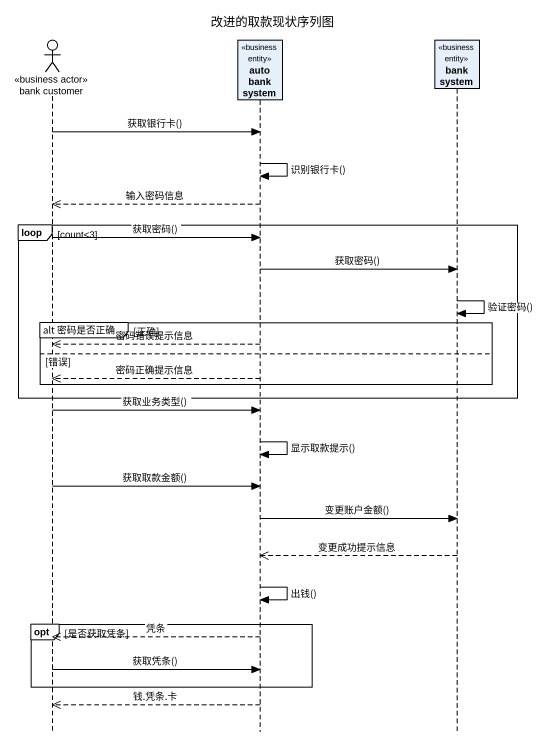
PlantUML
@startuml
title 改进的取款现状序列图
hide footbox
actor "bank customer" as bank_customer <<business actor>>
participant "auto bank system" as auto_bank_system <<business entity>>
participant "bank system" as bank_system <<business entity>>

bank_customer -> auto_bank_system : 获取银行卡()
auto_bank_system -> auto_bank_system : 识别银行卡()
auto_bank_system -->> bank_customer : 输入密码信息
loop count<3
  bank_customer -> auto_bank_system : 获取密码()
  auto_bank_system -> bank_system : 获取密码()
  bank_system -> bank_system : 验证密码()
  group alt 密码是否正确 [正确]
    auto_bank_system -->> bank_customer : 密码错误提示信息
  else 错误
    auto_bank_system -->> bank_customer : 密码正确提示信息
  end
end
bank_customer -> auto_bank_system : 获取业务类型()
auto_bank_system -> auto_bank_system : 显示取款提示()
bank_customer -> auto_bank_system : 获取取款金额()
auto_bank_system -> bank_system : 变更账户金额()
bank_system -->> auto_bank_system : 变更成功提示信息
auto_bank_system -> auto_bank_system : 出钱()
opt 是否获取凭条
  auto_bank_system -->> bank_customer : 凭条
  bank_customer -> auto_bank_system : 获取凭条()
end
auto_bank_system -->> bank_customer : 钱.凭条.卡
@enduml
